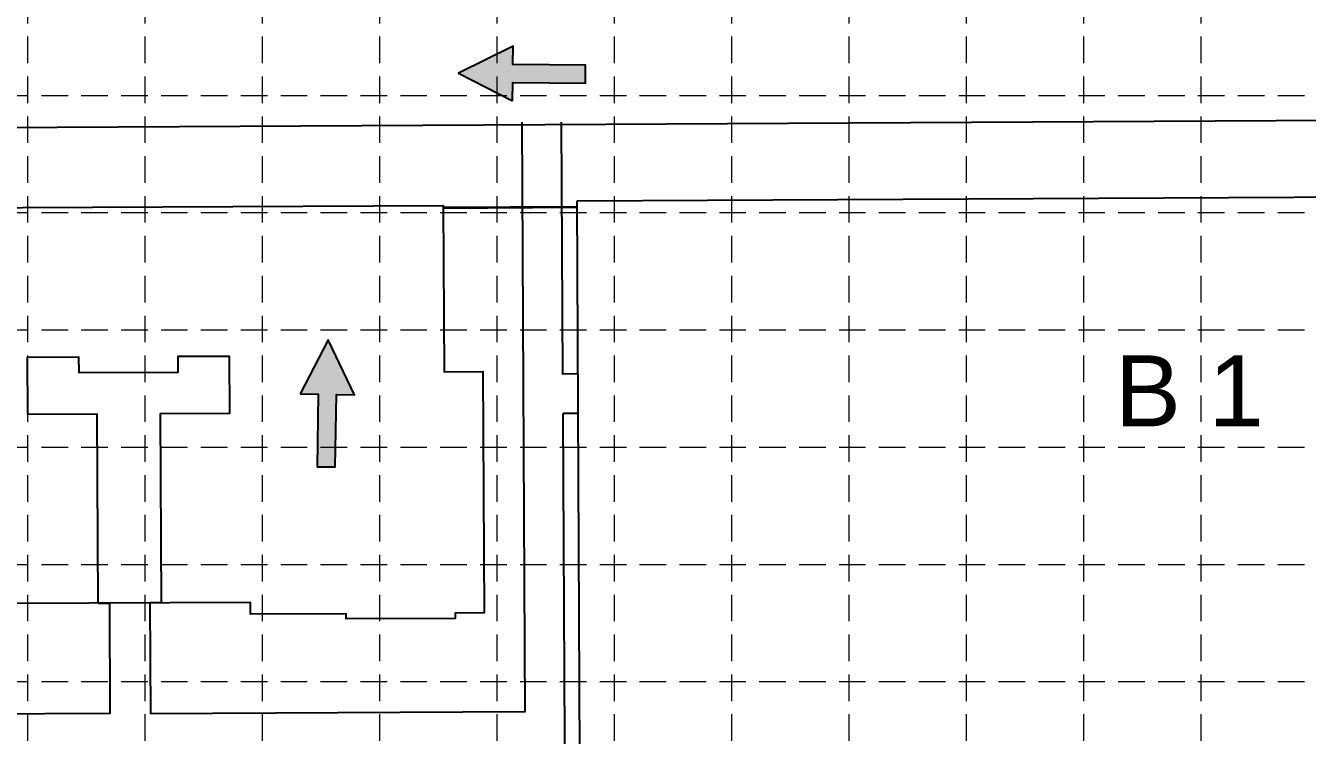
# Model space of a CAD drawing. Header units: feet. Extents: x 6046 to 7000, y 4530 to 5165.
# Drawn here: x 6403.6 to 6566.3, y 4934.5 to 5024.6 of the extents above; entities that cross this region are included whole.
import ezdxf

# ---------------------------------------------------------------- set-up
doc = ezdxf.new("R2010")
doc.units = ezdxf.units.FT
doc.header["$LTSCALE"] = 30
doc.header["$MEASUREMENT"] = 0
doc.linetypes.add('HIDDEN', pattern=[0.375, 0.25, -0.125])
for name, color, linetype in [('1 FLOW ARROWS', 7, 'Continuous'), ('1STAIR', 1, 'Continuous'), ('BLDG', 207, 'Continuous'), ('BLDG_GARAGE', 90, 'Continuous'), ('GRID', 254, 'HIDDEN'), ('MH_BOUNDARY', 1, 'Continuous'), ('PROPOSED_SW', 1, 'Continuous')]:
    doc.layers.add(name, color=color, linetype=linetype)
doc.styles.get("Standard").update_dxf_attribs({"font": 'ARIAL.TTF'})

# ---------------------------------------------------------------- blocks, each defined once
blk = doc.blocks.new('arrow')
blk.add_lwpolyline([(-67.00679329302966, -25.35842018353742), (-59.3270347441985, -25.41938721699262), (-59.57091179542658, -56.1384215279777), (-51.89114823905948, -56.19938584448118), (-51.64727869913713, -25.48035696739953), (-43.96752265407486, -25.54132400085473), (-55.30425519266737, -2.410587189246144), (-67.00678578172392, -25.35840795725562)], close=True)
at = {"color": 254}
for points in [[(-43.96751955730906, -25.54132267721434), (-67.00679354271597, -25.35841771446121), (-55.30425158724847, -2.410596210431322), (-67.00679354271597, -25.35841771446121)], [(-59.57090883123692, -56.13841801592571), (-51.89115083610795, -56.19938633684342), (-59.32703554756517, -25.41938603537892), (-51.64727755243712, -25.48035435629663)]]:
    blk.add_solid(points, dxfattribs=at)

msp = doc.modelspace()

# ---------------------------------------------------------------- linework, layer by layer
at = {"layer": '1STAIR', "color": 7, "linetype": 'Continuous', "flags": 128}
for points in [[(6467.028190290433, 4937.504997163933), (6466.650514915033, 5012.337347515014)], [(6471.811949620193, 4980.363002286599), (6471.650449236932, 5012.362581949898)], [(6456.621356163228, 5001.57826406106), (6473.621134481737, 5001.664061147854)], [(6456.621987024099, 5001.453265703013), (6473.621765342609, 5001.539062789809)], [(6473.728591110251, 4980.372675486637), (6471.811949620193, 4980.363002286599)], [(6473.753825545134, 4975.372741164738), (6471.837184055074, 4975.363067964701)], [(6472.128746921423, 4917.592993490243), (6471.837184055074, 4975.363067964701)], [(6412.812191963191, 4951.27409162991), (6414.249678166932, 4951.281346555609)], [(6414.249678166932, 4951.281346555609), (6414.320549313748, 4937.238984162886)], [(6420.812097050622, 4951.314466777062), (6419.374610846881, 4951.307211851363)], [(6419.374610846881, 4951.307211851363), (6419.445481993695, 4937.264849458639), (6467.028190290433, 4937.504997163933)]]:
    msp.add_lwpolyline(points, dxfattribs=at)
at = {"layer": 'BLDG', "color": 7, "linetype": 'Continuous', "flags": 128}
msp.add_lwpolyline([(6375.486919362965, 4949.585693000989), (6371.82030086024, 4949.567187748742), (6371.665529666315, 4980.233450265191), (6376.602971519443, 4980.258369303503), (6376.496356034034, 5001.383091423419), (6456.620300294348, 5001.787473226008), (6456.726917450788, 4980.66275072441), (6461.664357634852, 4980.687669754298), (6461.819133698137, 4950.021408235351), (6458.152510324081, 4950.002902375711), (6458.155874915375, 4949.33624447094), (6444.322723290322, 4949.266429425963), (6444.319358679179, 4949.933093410689), (6432.152853612989, 4949.871685499529), (6432.145283103763, 4951.371678582007), (6401.479005771321, 4951.216907313306), (6401.486576708651, 4949.716914232989), (6389.320070944227, 4949.655514575538), (6389.32343556734, 4948.988850366004), (6375.490283966231, 4948.919034871409), (6375.486919362965, 4949.585693000989)], close=True, dxfattribs=at)
msp.add_lwpolyline([(6412.812191963194, 4951.274091629912), (6412.69106670143, 4975.27377128883), (6403.878682637221, 4975.229296294532), (6403.841882412334, 4982.520868637361), (6410.341803559401, 4982.553673435654), (6410.351897333355, 4980.553699706898), (6422.976728248038, 4980.617416638584), (6422.966634474086, 4982.617390367341), (6429.466555042457, 4982.650195676288), (6429.503355273451, 4975.358622123635), (6420.690971788857, 4975.31414643598), (6420.812097050622, 4951.314466777062)], dxfattribs=at)
at = {"layer": 'BLDG_GARAGE', "color": 7, "linetype": 'Continuous', "flags": 128}
msp.add_lwpolyline([(6473.617559596755, 5002.372386506138), (6655.615168913866, 5003.29091993584), (6656.23677715979, 4880.125871139737), (6474.239167842681, 4879.207337710038), (6473.617559596755, 5002.372386506138)], close=True, dxfattribs=at)
at = {"layer": 'GRID', "color": 252, "linetype": 'HIDDEN', "lineweight": 0, "ltscale": 0.45}
for p, q in [((6403.869505164216, 5149.778232392902), (6403.869505164216, 4628.518713058065)), ((6418.760755164212, 5149.778232392902), (6418.760755164212, 4628.518713058065)), ((6433.652005164209, 5149.778232392902), (6433.652005164209, 4628.518713058065)), ((6448.543255164206, 5149.778232392902), (6448.543255164206, 4628.518713058065)), ((6463.434505164202, 5149.778232392902), (6463.434505164202, 4628.518713058065)), ((6478.325755164199, 5149.778232392902), (6478.325755164199, 4628.518713058065)), ((6493.217005164195, 5149.778232392902), (6493.217005164195, 4628.518713058065)), ((6508.108255164192, 5149.778232392902), (6508.108255164192, 4628.518713058065)), ((6522.999505164188, 5149.778232392902), (6522.999505164188, 4628.518713058065)), ((6537.890755164185, 5149.778232392902), (6537.890755164185, 4628.518713058065)), ((6552.782005164181, 5149.778232392902), (6552.782005164181, 4628.518713058065)), ((6061.370755164296, 5015.756982392934), (6984.628255164082, 5015.756982392934)), ((6061.370755164296, 5000.865732392937), (6984.628255164082, 5000.865732392937)), ((6061.370755164296, 4985.97448239294), (6984.628255164082, 4985.97448239294)), ((6061.370755164296, 4971.083232392944), (6984.628255164082, 4971.083232392944)), ((6061.370755164296, 4956.191982392947), (6984.628255164082, 4956.191982392947)), ((6061.370755164296, 4941.300732392951), (6984.628255164082, 4941.300732392951))]:
    msp.add_line(p, q, dxfattribs=at)
at = {"layer": 'MH_BOUNDARY', "color": 7}
msp.add_line((6926.142953363618, 5014.562023746186), (6128.626531786299, 5010.121889882237), dxfattribs=at)
at = {"layer": 'PROPOSED_SW', "color": 7, "linetype": 'Continuous', "flags": 128}
for points in [[(6419.374610846882, 4951.307211851365), (6419.445481993695, 4937.264849458639), (6467.028190290433, 4937.504997163933), (6466.650514915033, 5012.337347515017)], [(6473.728591110253, 4980.372675486637), (6471.811949620193, 4980.363002286598), (6471.650449236933, 5012.362581949898)], [(6414.249678166935, 4951.281346555611), (6414.32054931375, 4937.238984162886), (6257.864271157699, 4936.449356638038)]]:
    msp.add_lwpolyline(points, dxfattribs=at)

# ---------------------------------------------------------------- block references
at = {"layer": '1 FLOW ARROWS', "zscale": 0.3}
for p, xscale, yscale, rotation in [((6457.822634510542, 5035.17742469388), 0.2999999999999545, 0.2999999999999545, 90), ((6458.623360211396, 4985.305433350574), 0.2999999999992555, 0.2999999999992555, 359.5624868160492)]:
    msp.add_blockref('arrow', p, dxfattribs=dict(at, xscale=xscale, yscale=yscale, rotation=rotation))

# ---------------------------------------------------------------- texts
at = {"insert": (6551.320380607963, 4982.743979372823), "char_height": 9.024999999999892, "width": 43.71093212142173, "attachment_point": 2}
msp.add_mtext('B 1', dxfattribs=at)

doc.saveas('drawing.dxf')
